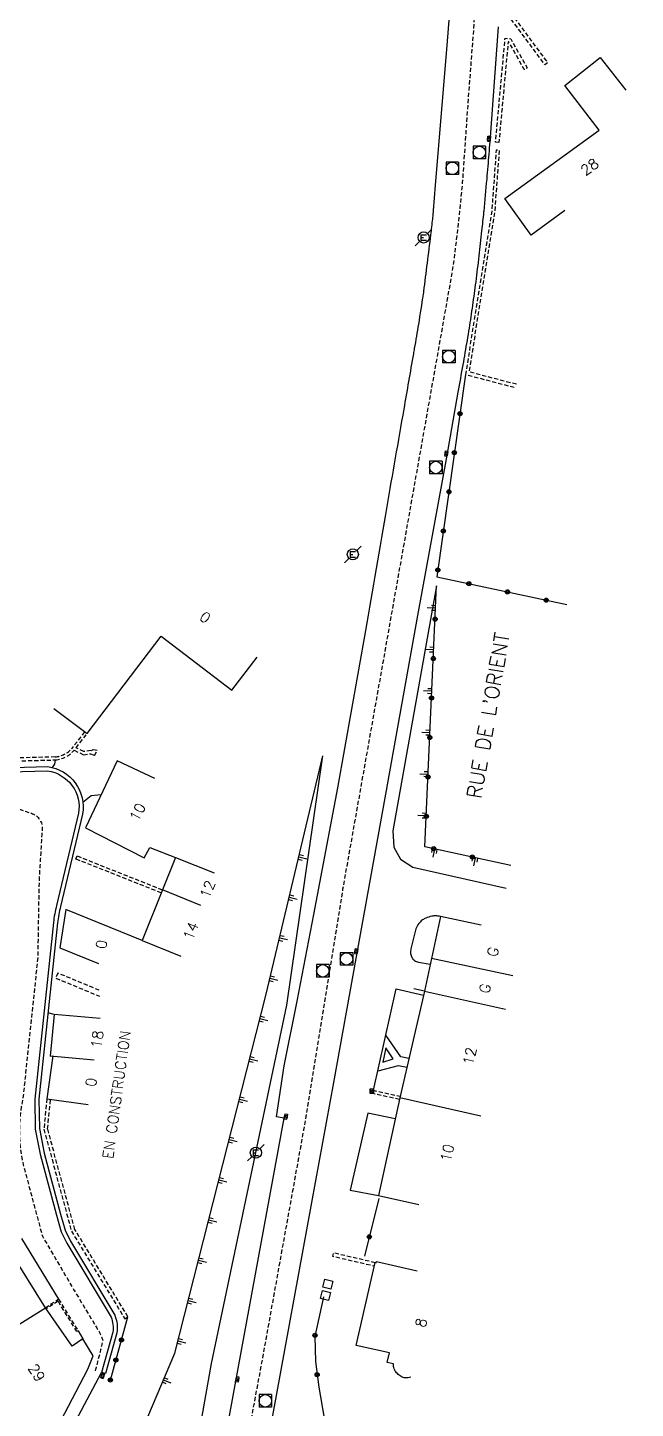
# Model space of a CAD drawing. Header units: millimetres. Extents: x 82000 to 83000, y 142999 to 144000.
# Drawn here: x 82265.4 to 82338.5, y 143383.2 to 143549.3 of the extents above; entities that cross this region are included whole.
import ezdxf
from ezdxf.enums import TextEntityAlignment as Align

# ---------------------------------------------------------------- set-up
doc = ezdxf.new("R2010")
doc.units = ezdxf.units.MM
doc.linetypes.add('DASHED', pattern=[0.75, 0.5, -0.25])
doc.layers.get('0').update_dxf_attribs({"linetype": 'CONTINUOUS'})
for name, color, linetype in [('W0001', 6, 'DASHED'), ('W0008', 7, 'CONTINUOUS'), ('W0100', 7, 'CONTINUOUS'), ('W0112', 1, 'DASHED'), ('W0211', 2, 'CONTINUOUS'), ('W0310', 3, 'CONTINUOUS'), ('W0322', 7, 'CONTINUOUS'), ('W0330', 7, 'CONTINUOUS'), ('W0334', 7, 'CONTINUOUS'), ('W0400', 7, 'CONTINUOUS'), ('W0420', 7, 'CONTINUOUS'), ('W0471', 7, 'CONTINUOUS'), ('W0984', 7, 'CONTINUOUS'), ('W0989', 7, 'CONTINUOUS'), ('W0991', 7, 'CONTINUOUS'), ('W1102', 7, 'CONTINUOUS')]:
    doc.layers.add(name, color=color, linetype=linetype)
doc.styles.get("Standard").update_dxf_attribs({"font": 'romans.shx', "width": 0.85})

# ---------------------------------------------------------------- blocks, each defined once
blk = doc.blocks.new('t322o')
at = {"color": 0, "linetype": 'Continuous'}
for radius in [0.25, 0.15]:
    blk.add_circle((0, 0), radius, dxfattribs=at)
blk = doc.blocks.new('t211o')
at = {"color": 0, "linetype": 'Continuous'}
for p, q in [((-0.29, 0.5), (-0.29, 0)), ((0, 1), (0, 0)), ((0.29, 0.5), (0.29, 0))]:
    blk.add_line(p, q, dxfattribs=at)
blk = doc.blocks.new('T471')
for p, q in [((-0.333334, 0.333334), (-0.333334, -0.333334)), ((-0.333334, 0.333334), (0.333334, 0.333334)), ((-0.333334, 0), (0, 0)), ((0.500001, 0.500001), (1.000002, 1.000002)), ((-0.500001, -0.500001), (-1.000002, -1.000002)), ((-0.333334, -0.333334), (0.333334, -0.333334))]:
    blk.add_line(p, q)
blk.add_ellipse((0, 0), major_axis=(0.471405, 0.471405), ratio=1, start_param=5.4977871438, end_param=11.780972451)
blk = doc.blocks.new('T400')
for p, q in [((-0.15, 0.3), (0.15, 0.3)), ((-0.15, -0.25), (-0.15, 0.3)), ((-0.15, 0.15), (0.15, 0.15)), ((-0.15, 0), (0.15, 0)), ((0.15, 0.3), (0.15, -0.25)), ((-0.15, -0.15), (0.15, -0.15)), ((-0.15, -0.25), (-0.15, -0.3)), ((-0.15, -0.3), (0.15, -0.3)), ((0.15, -0.3), (0.15, -0.25))]:
    blk.add_line(p, q)
blk = doc.blocks.new('T420')
for p, q in [((0.75, 0.75), (-0.75, 0.75)), ((-0.75, 0.75), (-0.75, -0.75)), ((0.75, 0.75), (0.75, -0.75)), ((0.75, -0.75), (-0.75, -0.75))]:
    blk.add_line(p, q)
blk.add_ellipse((0, 0), major_axis=(-0.53, 0.53), ratio=1, start_param=3.926991, end_param=10.210176)
blk = doc.blocks.new('t112o')
at = {"color": 0, "linetype": 'Continuous'}
for p, q in [((-0.5, 0.5), (0.5, 0.5)), ((-0.5, -0.5), (-0.5, 0.5)), ((0.5, 0.5), (0.5, -0.5)), ((0.5, -0.5), (-0.5, -0.5))]:
    blk.add_line(p, q, dxfattribs=at)
blk = doc.blocks.new('t330o')
at = {"color": 0, "linetype": 'Continuous'}
for p, q in [((0.25, -0.25), (-0.25, 0.25)), ((-0.25, -0.25), (0.25, 0.25)), ((-0.25, 0.25), (-0.25, -0.25)), ((0.25, 0.25), (-0.25, 0.25)), ((0.25, -0.25), (0.25, 0.25)), ((-0.25, -0.25), (0.25, -0.25)), ((-0.25, -0.25), (-0.25, -0.25))]:
    blk.add_line(p, q, dxfattribs=at)

msp = doc.modelspace()

# ---------------------------------------------------------------- linework, layer by layer
at = {"layer": 'W0001', "flags": 128}
msp.add_lwpolyline([(82302.75, 143695.05), (82278.84, 143673), (82260.06, 143655.68), (82250.74, 143647.39), (82237.66, 143636.96), (82223.86, 143626.31, 0.090765), (82206.86, 143609.07), (82201.13, 143599.07), (82143.9, 143499.06, 0.389263), (82146.26, 143481.31), (82169.13, 143469.94), (82188.93, 143460.19), (82195.08, 143459.33), (82218.8, 143456.16), (82233.41, 143455.36), (82243.51, 143455.85), (82256.23, 143456.49, -0.095907), (82265.72, 143454.86, -0.357307), (82267.18, 143453.01, 0.000344), (82266.82, 143447.06), (82266.74, 143443.86), (82266.65, 143437.54), (82264.87, 143420.6, 0.12107), (82265.04, 143412.01), (82267.21, 143403.94), (82270.96, 143397.55), (82273.75, 143392.92, -0.07632), (82274.45, 143391.45, -0.019997), (82273.52, 143387.71)], format="xyb", dxfattribs=at)
msp.add_lwpolyline([(82336.68, 143665.94), (82338.5, 143659.65), (82338.23, 143656.31), (82336.84, 143646.87), (82334.06, 143638.74), (82330.69, 143632.05), (82328.06, 143626.5), (82326.21, 143621.79), (82325.05, 143617.21), (82323.99, 143610.41), (82322.54, 143596.63), (82319.69, 143557.86), (82318.3, 143539.47), (82317.69, 143530.62), (82317.28, 143526.45), (82316.6, 143520.73), (82303.3, 143445.67), (82298.6, 143416.74), (82293.4, 143387.88), (82288.21, 143360.44)], dxfattribs=at)
at = {"layer": 'W0008'}
msp.add_lwpolyline([(82193.92, 143580.88), (82168.49, 143536.31), (82145.34, 143495.73, 0.274678), (82146.58, 143485.12, 0.067677), (82148.22, 143483.7), (82171.22, 143472.53), (82184.69, 143465.53, 0.08504), (82199.12, 143460.51, 0.034413), (82223.35, 143457.51, 0.026424), (82228.75, 143457.35, -0.01801), (82249.68, 143459.42), (82267.83, 143459.93, -0.418997), (82271.55, 143454.82), (82268.91, 143443.72, 0.037093), (82268.53, 143441.69), (82266.29, 143420.45), (82266.35, 143416.84), (82266.94, 143413.83), (82268.9, 143406.47), (82269.46, 143404.49), (82270.16, 143403.1), (82275.46, 143394.22, -0.12716), (82275.67, 143392.43), (82274.31, 143387.56)], format="xyb", dxfattribs=at)
at = {"layer": 'W0008', "flags": 128}
for points in [[(82285.76, 143360.89), (82290.74, 143388.05), (82296.28, 143418.16), (82295.33, 143418.3), (82296.27, 143424.43), (82297.84, 143432.21), (82299.82, 143442.63), (82302.74, 143457.87), (82306.08, 143476.79, -0.000449), (82308.64, 143491.69, -0.00057), (82310.69, 143503.42, -0.000023), (82311.85, 143510.08, 0.000241), (82311.96, 143510.72, 0.003019), (82312.45, 143513.63, 0.002444), (82313.02, 143517.23, 0.006372), (82313.07, 143517.57, 0.000314), (82313.92, 143524.38, 0.007415), (82314.13, 143526.29, 0.003508), (82314.48, 143530.34), (82315.87, 143547.14), (82317.02, 143561.95)], [(82290.68, 143359.98), (82294.81, 143381.96), (82299.6, 143408.01), (82302.25, 143422.43), (82304.92, 143437.35), (82308.49, 143457.13), (82312.35, 143478.58), (82315.84, 143497.64), (82317.21, 143505.46, 0.000036), (82317.79, 143508.75, 0.000041), (82318.3, 143511.67, 0.00492), (82318.54, 143513.15, 0.002653), (82318.95, 143515.88, 0.003846), (82319.34, 143518.73, 0.00354), (82319.72, 143521.84, 0.001556), (82320.05, 143524.86, 0.002103), (82320.29, 143527.1, 0.001136), (82320.3, 143527.24, 0.000041), (82320.66, 143531.07, 0.003617), (82320.8, 143532.63, 0.001941), (82321.02, 143535.56), (82322.06, 143549.39)], [(82315.06, 143442.4, 0.047001), (82314.47, 143442.47, 0.06203), (82314.03, 143442.43, 0.039169), (82313.3, 143442.21, 0.067322), (82312.92, 143441.99, 0.079354), (82312.34, 143441.4, 0.093901), (82312.06, 143440.76), (82311.52, 143438.52, 0.082233), (82311.48, 143437.96, 0.09284), (82311.62, 143437.48, 0.121881), (82311.94, 143437.11, 0.112115), (82312.43, 143436.9), (82313.83, 143436.65)]]:
    msp.add_lwpolyline(points, format="xyb", dxfattribs=at)
for points in [[(82307.01, 143421.52), (82309.73, 143433.72), (82313.03, 143432.96)], [(82311.27, 143425.31), (82310.3, 143425.53), (82308.51, 143428.12)], [(82307.58, 143423.85), (82310.03, 143424.5), (82311.03, 143424.27)], [(82309.62, 143418.05), (82306.34, 143418.77), (82304.2, 143409.49), (82307.6, 143408.83)]]:
    msp.add_lwpolyline(points, dxfattribs=at)
msp.add_lwpolyline([(82308.12, 143424.89), (82309.38, 143425.28), (82308.51, 143426.62)], close=True, dxfattribs=at)
at = {"layer": 'W0100', "flags": 128}
for points in [[(82330.02, 143527.29), (82325.97, 143524.35), (82322.79, 143528.74), (82334.16, 143536.98), (82330.01, 143542.34), (82334.28, 143545.69), (82337.37, 143541.76)], [(82319.95, 143441.35), (82315.06, 143442.4), (82313.98, 143437.36), (82313.14, 143433.43), (82310.18, 143420.58), (82307.6, 143408.83), (82312.48, 143407.75)]]:
    msp.add_lwpolyline(points, dxfattribs=at)
at = {"layer": 'W0100'}
for points in [[(82268.58, 143467.41), (82272.57, 143464.39), (82281.48, 143476.13), (82289.98, 143469.62), (82293.02, 143473.59)], [(82280.71, 143459), (82276.2, 143461.14), (82272.37, 143453.08), (82279.44, 143449.46), (82280.13, 143450.71), (82283.21, 143449.5), (82281.63, 143445.59), (82279.19, 143439.5), (82270.02, 143443.23), (82269.31, 143438.62), (82273.95, 143436.75)], [(82274.14, 143430.12), (82268.6, 143430.61), (82268.15, 143425.62), (82268.46, 143425.64), (82267.74, 143420.48), (82272.69, 143419.79)], [(82235.73, 143384.8), (82232.43, 143381.05), (82237.1, 143376.95), (82240.97, 143373.49), (82244.57, 143370.26), (82251.05, 143364.46), (82257.4, 143358.82), (82272.67, 143387.98), (82273.31, 143389.57), (82272.05, 143391.6), (82270.77, 143390.72), (82267.56, 143395.35), (82263.29, 143402.22), (82259.28, 143408.73), (82262.83, 143411.39), (82259.86, 143414.97), (82257.46, 143410.73)]]:
    msp.add_lwpolyline(points, dxfattribs=at)
at = {"layer": 'W0100', "flags": 128}
msp.add_lwpolyline([(82311.51, 143387.02, -0.095669), (82310.85, 143386.92, -0.123912), (82310.35, 143387.07, -0.06152), (82309.88, 143387.44, -0.071466), (82309.57, 143387.84, -0.073487), (82309.45, 143388.16, -0.058876), (82309.41, 143388.59), (82308.65, 143388.76), (82308.92, 143389.91), (82304.93, 143390.83), (82307.23, 143400.78), (82307.23, 143400.78), (82307.34, 143400.75), (82307.38, 143400.92), (82312.25, 143399.8)], format="xyb", dxfattribs=at)
at = {"layer": 'W0112', "flags": 128}
for points in [[(82327.95, 143545.05), (82327.63, 143544.81), (82323.5, 143550.41), (82324.16, 143557.8), (82324.56, 143557.76), (82323.91, 143550.52)], [(82322.09, 143535.5), (82321.69, 143535.54), (82322.84, 143548.04), (82323.52, 143547.96), (82325.48, 143544.44), (82325.14, 143544.24), (82323.27, 143547.59), (82323.2, 143547.6)]]:
    msp.add_lwpolyline(points, close=True, dxfattribs=at)
for points in [[(82324.19, 143506.4), (82318.52, 143507.88), (82321.62, 143527.19), (82322.16, 143534.53), (82321.76, 143534.56), (82321.23, 143527.24), (82318.07, 143507.58), (82324.09, 143506.01)], [(82310.14, 143420.4), (82306.84, 143421.12), (82306.93, 143421.51), (82310.23, 143420.79)], [(82307.23, 143400.77), (82302.18, 143401.94), (82302.09, 143401.55), (82307.14, 143400.38)]]:
    msp.add_lwpolyline(points, dxfattribs=at)
at = {"layer": 'W0112'}
msp.add_lwpolyline([(82272.28, 143464.61), (82270.74, 143462.61, -0.195238), (82268.74, 143461.59), (82257.97, 143461.31), (82257.98, 143460.95), (82268.76, 143461.23, 0.196911), (82271.02, 143462.39), (82272.14, 143461.86), (82272.98, 143461.98), (82273.48, 143461.77), (82273.78, 143462.36), (82273.21, 143462.48), (82273.13, 143462.31), (82273.03, 143462.35), (82272.2, 143462.23), (82271.25, 143462.68), (82272.57, 143464.39)], format="xyb", dxfattribs=at)
for points in [[(82281.49, 143445.24), (82271.23, 143449.31), (82271.38, 143449.68), (82281.64, 143445.61)], [(82274.04, 143433.53), (82269.07, 143435.59), (82268.82, 143434.99), (82274.06, 143432.82)], [(82267.74, 143420.48), (82267.38, 143416.82), (82270.69, 143404.57), (82277.11, 143394.03), (82277.49, 143394.27), (82271.11, 143404.75), (82267.83, 143416.86), (82268.19, 143420.42)], [(82267.56, 143395.35), (82269.14, 143396.39), (82271.49, 143392.57), (82271.35, 143392.48), (82269.09, 143396.15), (82267.65, 143395.21)]]:
    msp.add_lwpolyline(points, dxfattribs=at)
at = {"layer": 'W0211', "flags": 128}
for points in [[(82314.6, 143482.15), (82309.34, 143452.69), (82309.44, 143450.73), (82310.25, 143449.31), (82311.75, 143448.33), (82322.95, 143445.8)], [(82273.93, 143368.26), (82283.13, 143389.9), (82294.07, 143432.91), (82298.73, 143452.45), (82300.94, 143461.71)], [(82283.09, 143361.39), (82283.04, 143363.26), (82287.53, 143388.63), (82296.61, 143431.74), (82300.94, 143461.71)]]:
    msp.add_lwpolyline(points, dxfattribs=at)
at = {"layer": 'W0310', "flags": 128}
msp.add_lwpolyline([(82311.85, 143433.73), (82313.14, 143433.45)], dxfattribs=at)
at = {"layer": 'W0322', "flags": 128}
for points in [[(82318.07, 143507.58), (82314.63, 143483.26), (82330.27, 143479.91)], [(82323.54, 143448.55), (82313.19, 143450.77), (82314.48, 143479.51), (82314.6, 143482.15)], [(82307.66, 143408.49), (82305.92, 143401.55)], [(82300.99, 143396.68), (82299.94, 143391.88), (82300.04, 143388.88), (82300.42, 143385.8), (82301.96, 143376.93), (82302.75, 143373.96), (82305.9, 143365.13), (82306.82, 143362.64)]]:
    msp.add_lwpolyline(points, dxfattribs=at)
at = {"layer": 'W0322'}
msp.add_lwpolyline([(82275.38, 143386.66), (82277.47, 143394.25)], dxfattribs=at)
at = {"layer": 'W0334'}
msp.add_lwpolyline([(82184.69, 143465.53), (82184.93, 143465.97, 0.085079), (82199.21, 143461.01, 0.034432), (82223.39, 143458, 0.02632), (82228.71, 143457.85, -0.017994), (82249.66, 143459.92), (82267.86, 143460.43, -0.422761), (82272.04, 143454.72), (82269.39, 143443.6, 0.037182), (82269.03, 143441.63), (82266.79, 143420.43), (82266.85, 143416.89), (82267.42, 143413.94), (82269.38, 143406.6), (82269.93, 143404.67), (82270.6, 143403.34), (82275.91, 143394.44, -0.132047), (82276.16, 143392.33), (82274.79, 143387.43), (82274.31, 143387.56)], format="xyb", dxfattribs=at)
for points in [[(82268.42, 143460.32), (82268.69, 143460.72), (82268.76, 143461.23)], [(82274.25, 143457.05), (82273.07, 143456.92), (82272.08, 143456.12)], [(82268.6, 143430.61), (82267.86, 143430.8)], [(82264.69, 143403.69), (82269.14, 143396.39)], [(82271.49, 143392.57), (82272.05, 143391.6)], [(82258.5, 143357.89), (82274.31, 143387.56)]]:
    msp.add_lwpolyline(points, dxfattribs=at)
at = {"layer": 'W1102'}
for p, q in [((82283.21, 143449.5), (82287.85, 143447.64)), ((82286.27, 143443.71), (82281.63, 143445.59)), ((82279.19, 143439.5), (82283.83, 143437.64)), ((82273.44, 143425.14), (82268.15, 143425.62)), ((82263.31, 143392.71), (82267.56, 143395.35))]:
    msp.add_line(p, q, dxfattribs=at)
at = {"layer": 'W1102', "flags": 128}
for points in [[(82323.76, 143435.27), (82313.98, 143437.36)], [(82313.14, 143433.43), (82322.9, 143431.26)], [(82319.93, 143418.38), (82310.18, 143420.58)]]:
    msp.add_lwpolyline(points, dxfattribs=at)

# ---------------------------------------------------------------- block references
at = {"layer": 'W0112'}
for p, rotation in [((82301.53, 143398.19), 256.5138658292062), ((82301.23, 143396.83), 256.4192407589624)]:
    msp.add_blockref('t112o', p, dxfattribs=dict(at, rotation=rotation))
at = {"layer": 'W0211'}
for p, rotation in [((82314.48, 143479.51), 87.43435962503227), ((82314.26, 143474.51), 87.43435962502394), ((82314.03, 143469.52), 87.43435962503227), ((82313.81, 143464.53), 87.43435962502394), ((82313.59, 143459.53), 87.43435962502394), ((82313.36, 143454.54), 87.43435962502394), ((82298.03, 143449.53), 256.5799320427083), ((82314.4, 143450.51), 167.8935078174427), ((82319.28, 143449.47), 167.8935078174444), ((82296.87, 143444.67), 256.5799320427001), ((82295.71, 143439.81), 256.5799320427121), ((82294.55, 143434.94), 256.5799320427121), ((82293.35, 143430.09), 255.735492792395), ((82292.12, 143425.25), 255.735492792395), ((82290.89, 143420.4), 255.7354927923869), ((82289.65, 143415.56), 255.7354927923869), ((82288.42, 143410.71), 255.7354927923869), ((82287.19, 143405.87), 255.735492792395), ((82285.96, 143401.02), 255.7354927923869), ((82284.73, 143396.18), 255.7354927923869), ((82283.49, 143391.33), 255.735492792395), ((82281.75, 143386.66), 246.9666892099995)]:
    msp.add_blockref('t211o', p, dxfattribs=dict(at, rotation=rotation))
at = {"layer": 'W0322'}
for p, rotation in [((82317.41, 143502.88), 261.9561514392742), ((82316.74, 143498.18), 261.9561514392742), ((82316.08, 143493.47), 261.9561514392742), ((82315.41, 143488.77), 261.9561514392742), ((82314.75, 143484.07), 261.9561514392742), ((82318.48, 143482.43), 347.8935078174934), ((82323.12, 143481.44), 347.8935078174934), ((82327.77, 143480.44), 347.8935078174934), ((82314.42, 143478.16), 87.43435962502302), ((82314.21, 143473.42), 87.43435962502302), ((82313.99, 143468.67), 87.43435962502302), ((82313.78, 143463.93), 87.43435962502302), ((82313.57, 143459.18), 87.43435962502302), ((82313.36, 143454.44), 87.43435962502302), ((82314.25, 143450.55), 167.8935078174592), ((82318.9, 143449.55), 167.8935078174592), ((82306.51, 143403.88), 255.9365751375799), ((82276.71, 143391.48), 74.58216584339567), ((82299.97, 143392.04), 257.645586462975), ((82276.04, 143389.07), 74.58216584339567), ((82275.38, 143386.66), 74.58216584339567), ((82300.23, 143387.31), 277.0861961647245)]:
    msp.add_blockref('t322o', p, dxfattribs=dict(at, rotation=rotation))
at = {"layer": 'W0330'}
msp.add_blockref('t330o', (82306.81, 143421.39), dxfattribs=at)
at = {"layer": 'W0400'}
for p, rotation in [((82320.9, 143535.94), 355.7070087917753), ((82315.76, 143498.07), 350.042542191872), ((82304.93, 143438.24), 349.7738464051807), ((82296.47, 143418.35), 349.5664984094678), ((82274.44, 143387.16), 344.4012344462491), ((82290.64, 143386.72), 169.4879959941309)]:
    msp.add_blockref('T400', p, dxfattribs=dict(at, rotation=rotation))
at = {"layer": 'W0420'}
for p in [(82319.74, 143534.28), (82316.49, 143532.38), (82316.07, 143509.72), (82314.5, 143496.4), (82300.92, 143435.86), (82303.77, 143437.3), (82294, 143384.16)]:
    msp.add_blockref('T420', p, dxfattribs=at)
at = {"layer": 'W0471'}
for p in [(82313.04, 143524.06), (82304.53, 143485.95), (82292.87, 143414)]:
    msp.add_blockref('T471', p, dxfattribs=at)

# ---------------------------------------------------------------- texts
at = {"layer": 'W0984'}
msp.add_text('EN CONSTRUCTION', height=1.25, rotation=82.0482, dxfattribs=at).set_placement((82276.12, 143420.97), align=Align.MIDDLE)
at = {"layer": 'W0989'}
msp.add_text("RUE DE L'ORIENT", height=1.75, rotation=80.1931, dxfattribs=at).set_placement((82320.8, 143466.58), align=Align.MIDDLE)
at = {"layer": 'W0991'}
for s, rotation, p in [('28', 35.927, (82333, 143532.56)), ('0', 322.5502, (82286.78, 143478.37)), ('10', 62.8561, (82278.64, 143454.96)), ('12', 68.0935, (82287.06, 143445.68)), ('14', 68.0935, (82285.05, 143440.67)), ('0', 81.2099, (82274.3, 143439.05)), ('G', 76.9875, (82321.37, 143438.15)), ('G', 76.9875, (82320.42, 143433.74)), ('18', 82.0482, (82273.79, 143427.63)), ('12', 76.9875, (82318.58, 143425.61)), ('0', 82.0482, (82273.07, 143422.47)), ('10', 76.9875, (82315.87, 143413.97)), ('8', 76.9875, (82312.74, 143393.55)), ('29', 301.8215, (82266.52, 143387.54))]:
    msp.add_text(s, height=1.25, rotation=rotation, dxfattribs=at).set_placement(p, align=Align.MIDDLE)

doc.saveas('drawing.dxf')
